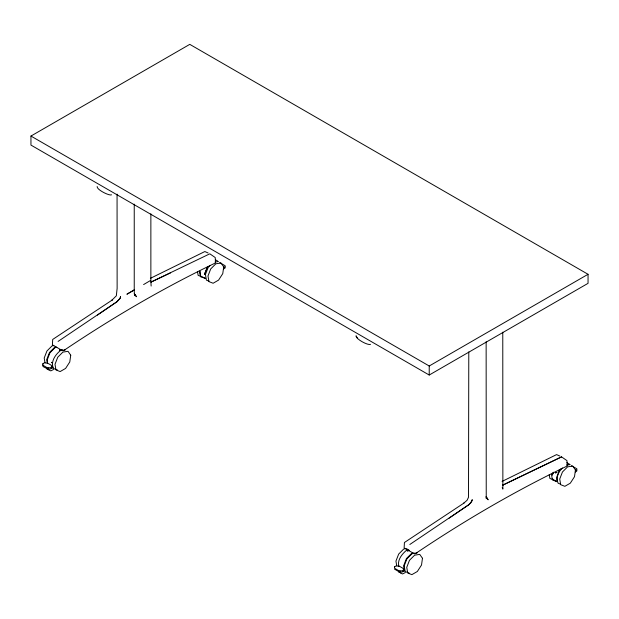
<?xml version="1.0" encoding="UTF-8"?>
<svg xmlns="http://www.w3.org/2000/svg" width="619" height="619" viewBox="0 0 619 619"><rect width="100%" height="100%" fill="white"/><g stroke="black" fill="none" stroke-linecap="round" stroke-linejoin="round"><path stroke-width="0.93" d="M468.784 351.917L468.513 497.274L467.074 500.284L463.546 503.355L463.941 503.092L404.424 542.507L404.137 547.908L414.281 553.765L415.264 553.734C463.855 520.981 514.404 491.385 567.236 465.991L566.965 460.621L561.557 456.876L502.651 485.195L561.557 456.876M486.139 341.781L486.24 498.713M502.775 332.179L502.868 489.111L502.241 487.416M199.728 271.176L199.604 272.847L200.68 276.84L205.709 278.426M552.721 478.773L552.697 479.245L557.023 481.744L556.674 477.311L559.398 470.254L560.682 468.97M42.935 364.885L42.75 366.03L43.516 366.804L48.189 369.172L50.17 369.063L51.578 368.251L51.772 367.106M225.169 266.99L224.983 268.135L223.575 268.948M403.503 570.176L403.317 571.322L401.909 572.134L399.928 572.242L394.481 569.101M576.908 470.069L576.715 471.206L575.306 472.026M97.392 315.117L116.999 301.716L120.086 298.366L120.55 296.594L120.063 298.35L116.999 301.716L58.093 341.417M553.03 473.048L552.318 475.121L553.332 472.189M127.096 294.126L134.238 289.885L134.238 204.146M143.6 284.57L150.866 280.283L150.866 213.818M559.112 470.084L558.47 470.889M449.115 518.18L468.73 504.779L471.786 501.413L472.274 499.665L470.688 503.007L468.73 504.779L409.817 544.488M134.516 295.642L134.168 290.048M210.104 265.528L208.177 267.447L205.446 274.48L206.398 280.144L208.905 281.127M562.478 467.956C558.454 471.593 555.622 477.93 558.129 483.215L560.636 484.197M150.796 280.446L151.144 286.04M111.559 194.83C109.509 196.099 96.494 189.662 97.144 186.512M370.541 344.357C368.057 345.626 355.933 339.204 356.057 335.9M30.95 136.056L189.778 44.359L588.05 274.294L588.05 283.332L429.222 375.029L30.95 145.086L30.95 136.056L429.222 365.999L588.05 274.294M126.972 294.172L134.246 289.971M223.575 267.718L224.983 266.905L225.169 265.76L219.73 262.618M575.306 470.796L576.715 469.983L576.908 468.838L571.461 465.697M53.582 369.481L50.835 370.874L48.746 370.015L48.344 368.181M405.321 572.552L402.574 573.945L400.478 573.093L400.083 571.252M150.371 278.341L204.843 251.546L208.123 252.993M502.094 481.404L556.566 454.609L559.847 456.056M170.55 272.878L150.92 282.125L209.833 253.813L215.226 257.543L215.513 262.928C162.681 288.315 112.132 317.918 63.54 350.671L62.542 350.694L52.398 344.837L52.7 339.444L112.217 300.029L111.822 300.292L116.333 295.812L117.13 288.377L117.061 194.126M51.423 368.452L53.002 367.74M403.162 571.523L404.733 570.811M52.731 366.75L51.903 366.765M215.017 262.061L218.437 261.52M53.776 345.611L52.066 345.874L46.936 350.996L44.204 358.03L44.994 362.749M56.321 347.081L54.611 347.344L49.481 352.466L46.75 359.5L47.384 363.276M65.459 349.843L60.329 350.648C55.3 354.718 50.34 361.829 53.42 368.46L57.598 370.1M566.749 465.132L570.169 464.59M405.515 548.682L403.805 548.952L398.675 554.067L395.943 561.1L396.733 565.82M408.911 550.012L406.343 550.423C401.886 554.175 396.856 560.45 399.007 566.64M417.191 552.914L412.061 553.719L406.931 558.841L404.207 565.874L405.151 571.538L409.337 573.171M56.824 347.367L55.106 347.63L49.961 352.776L47.237 359.832L47.516 363.376M567.12 464.714L569.689 464.312L566.872 462.672M414.142 553.03L411.565 553.432L406.42 558.578L403.696 565.634L404.045 570.068M217.648 261.048L215.443 259.779M205.446 278.504L200.564 275.942L200.216 271.517M201.477 276.685L198.134 275.37L197.5 271.594M553.216 479.756L549.865 478.441L549.239 474.672M556.597 481.551L552.411 479.911L551.467 474.255M46.649 368.808L48.746 369.659M398.388 571.879L400.478 572.737M406.521 548.689L408.107 549.61M356.126 336.032L357.341 338.075M429.222 365.999L429.222 375.029M70.736 355.198L69.785 361.953L65.606 368.421L60.144 371.57L55.958 369.93L55.014 364.274L57.745 357.233L62.875 352.118L68.005 351.313L70.736 355.198M223.714 266.874L222.763 273.629L218.584 280.098L213.122 283.247L208.936 281.614L207.992 275.95L210.723 268.917L215.853 263.795L220.983 262.99L223.714 266.874M422.468 558.268L421.524 565.023L417.338 571.492L411.875 574.641L407.697 573.001L406.745 567.344L409.476 560.311L414.606 555.189L419.736 554.384L422.468 558.268M575.446 469.945L574.502 476.7L570.316 483.168L564.853 486.317L560.675 484.685L559.723 479.021L562.454 471.988L567.584 466.865L572.714 466.061L575.446 469.945M42.935 363.655L42.75 364.8L43.516 365.574L46.843 367.493L50.17 367.833L51.578 367.021L51.772 365.875L50.998 365.094L47.671 363.175L44.344 362.842L42.935 363.655M394.674 566.725L394.481 567.871L395.255 568.652L398.582 570.571L401.909 570.904L403.317 570.091L403.503 568.946L402.737 568.172L399.41 566.246L396.083 565.913L394.674 566.725M207.535 266.804L204.502 274.31L207.535 266.804M51.64 362.332L51.764 362.719L51.64 362.332M556.868 472.367L555.553 472.885L556.868 472.367M61.993 349.503L59.432 350.13L62.016 349.511M408.966 550.523L407.24 550.941L408.966 550.531M487.23 498.194L485.961 496.786L488.151 499.819L487.23 498.194M135.507 295.131L134.238 293.723L136.42 296.756L135.507 295.131"/></g></svg>
